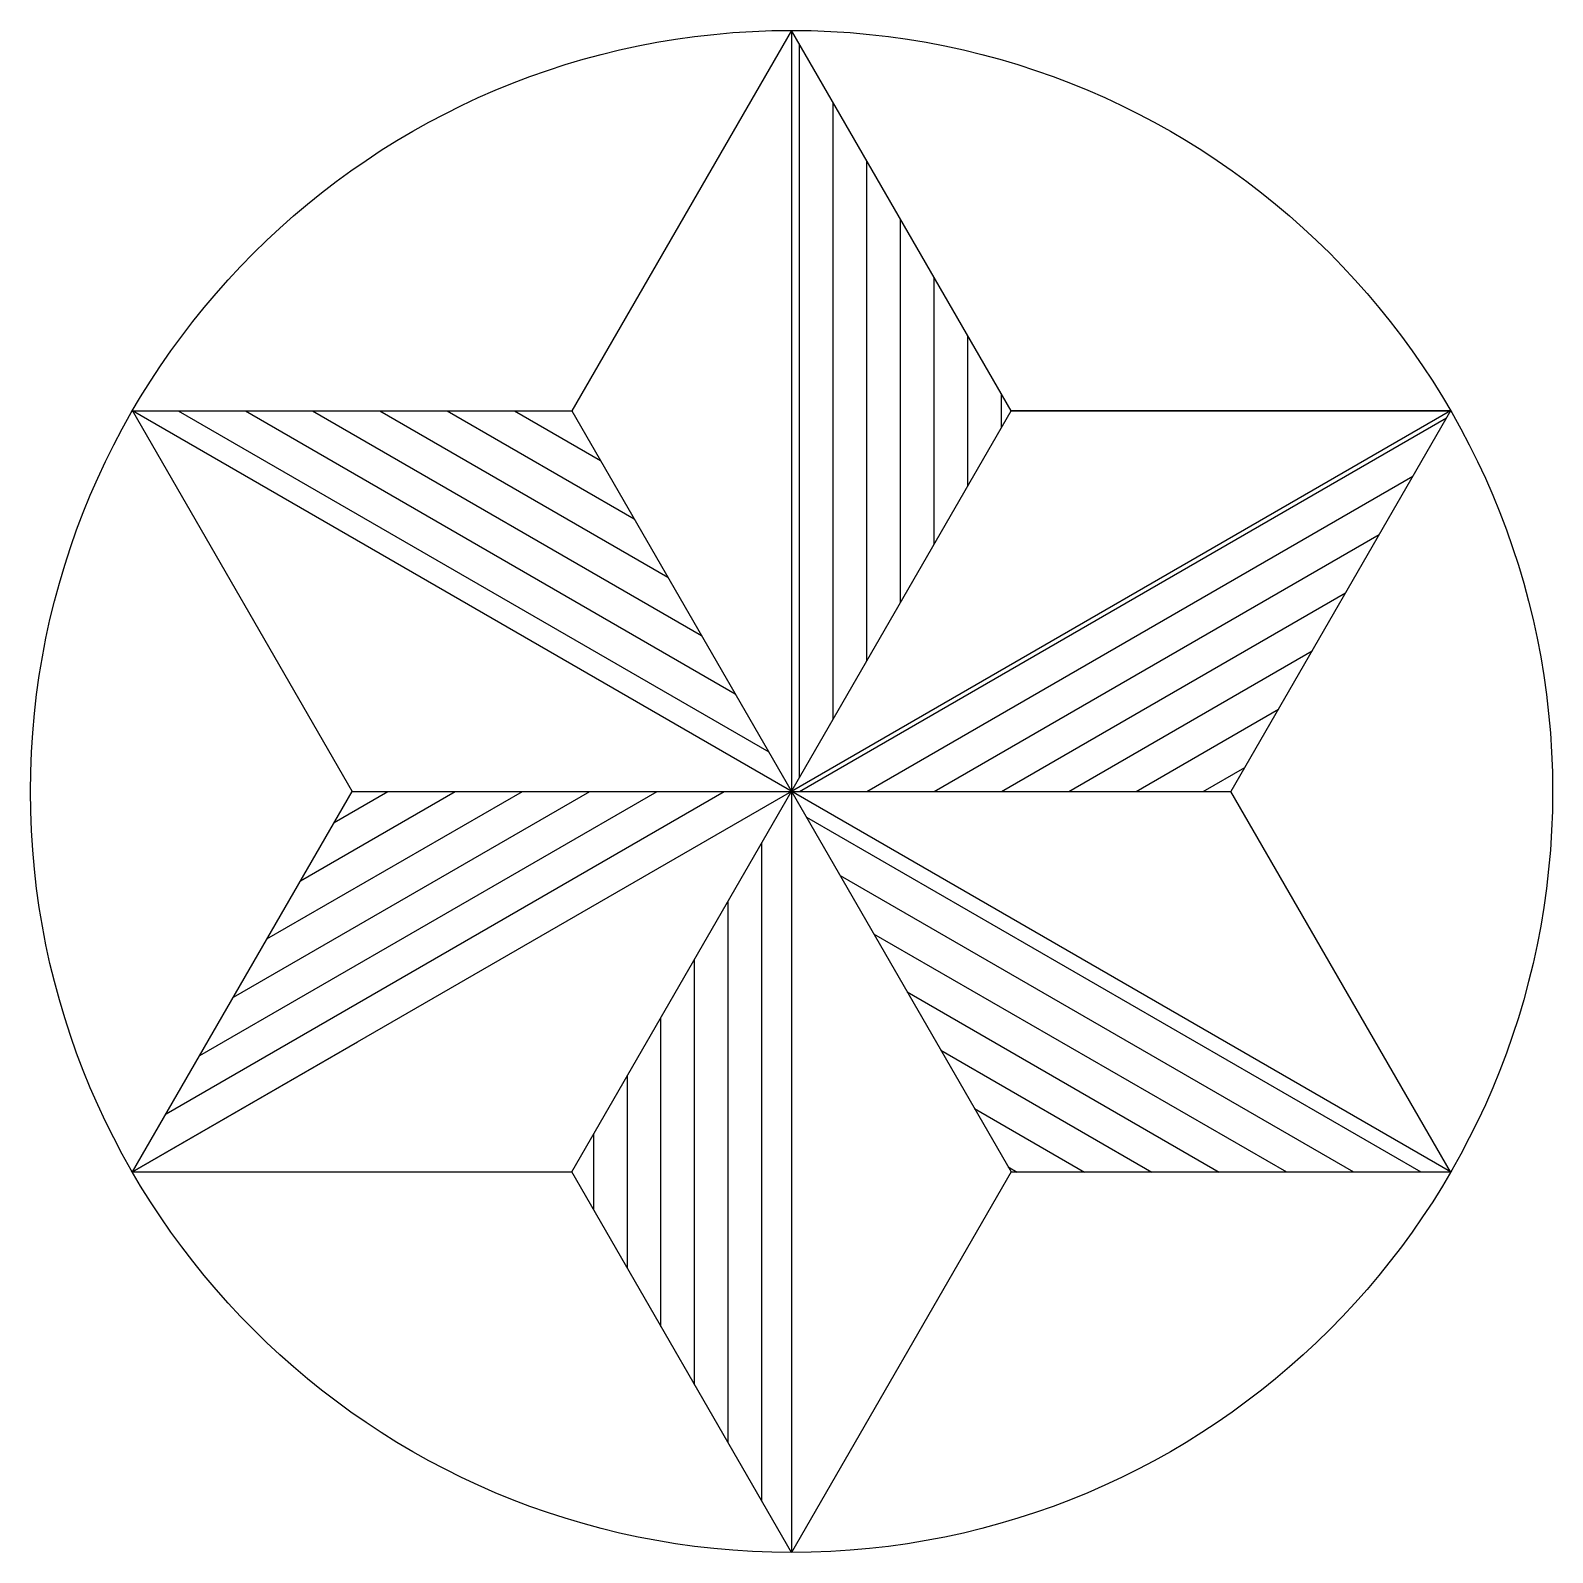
# Model space of a CAD drawing. Header units: millimetres. Extents: x 133 to 293, y 225 to 385.
import ezdxf

# ---------------------------------------------------------------- set-up
doc = ezdxf.new("R2010")
doc.units = ezdxf.units.MM

# ---------------------------------------------------------------- blocks, each defined once
blk = doc.blocks.new('*U2')
h = blk.add_hatch()
h.set_pattern_fill('JIS_WOOD', color=256, scale=5, angle=345)
h.set_pattern_definition([(30, (-247.9078, -325.0464), (-1.767767, 3.061862), [])])
h.paths.add_polyline_path([(34.64, 20), (-34.64, -20), (11.55, -20)])
blk = doc.blocks.new('*U3')
at = {"color": 0, "linetype": 'ByBlock', "lineweight": -2, "transparency": 16777216}
for p, rotation in [((213.27, 345.05), 59.99999999999999), ((178.63, 325.05), 120), ((247.91, 285.05), 299.9999999999999), ((178.63, 285.05), 180), ((213.27, 265.05), 240)]:
    blk.add_blockref('*U2', p, dxfattribs=dict(at, rotation=rotation))
blk.add_blockref('*U2', (247.91, 325.05), dxfattribs=at)

msp = doc.modelspace()

# ---------------------------------------------------------------- linework, layer by layer
for p, q in [((213.27, 385.05), (190.17, 345.05)), ((236.36, 345.05), (213.27, 385.05)), ((213.27, 385.05), (213.27, 305.05)), ((143.98, 345.05), (190.17, 345.05)), ((143.98, 345.05), (167.08, 305.05)), ((282.55, 265.05), (143.98, 345.05)), ((190.17, 265.05), (236.36, 345.05)), ((190.17, 345.05), (236.36, 265.05)), ((282.55, 345.05), (213.27, 305.05)), ((236.36, 345.05), (282.55, 345.05)), ((282.55, 345.05), (236.36, 345.05)), ((282.55, 345.05), (259.45, 305.05)), ((143.98, 265.05), (167.08, 305.05)), ((213.27, 305.05), (143.98, 265.05)), ((167.08, 305.05), (259.45, 305.05)), ((213.27, 305.05), (213.27, 225.05)), ((282.55, 265.05), (259.45, 305.05)), ((143.98, 265.05), (190.17, 265.05)), ((213.27, 225.05), (190.17, 265.05)), ((236.36, 265.05), (213.27, 225.05)), ((236.36, 265.05), (282.55, 265.05))]:
    msp.add_line(p, q)
msp.add_circle((213.27, 305.05), 80)

# ---------------------------------------------------------------- block references
msp.add_blockref('*U3', (0, 0))

doc.saveas('drawing.dxf')
